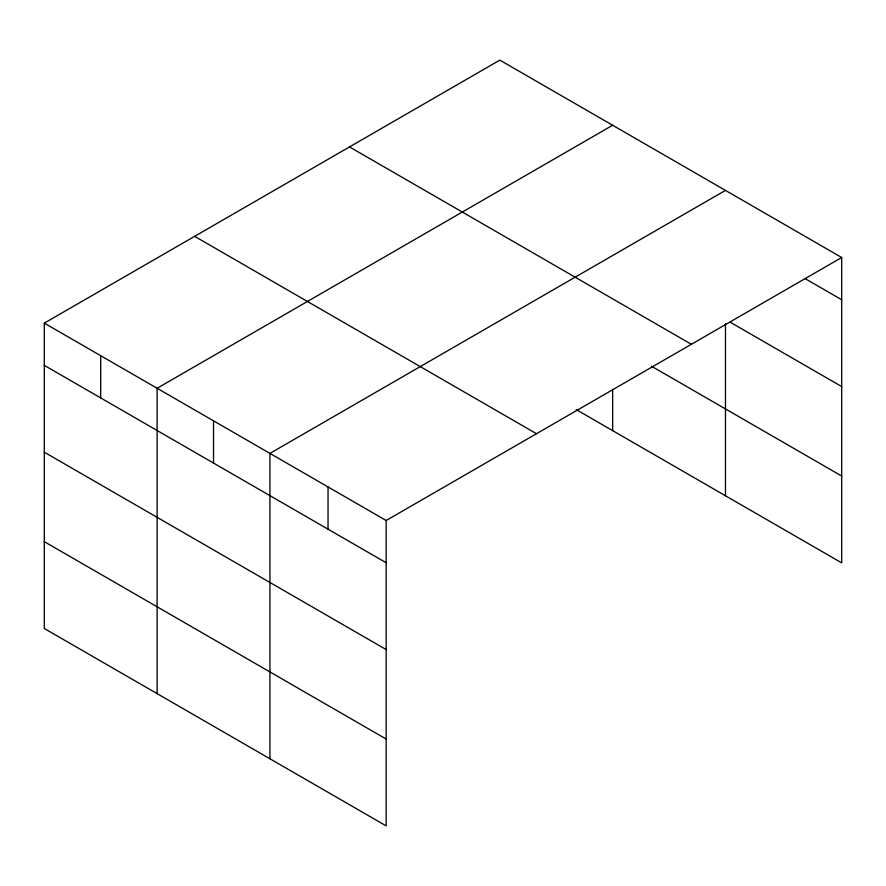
<?xml version="1.0" encoding="UTF-8"?>
<svg xmlns="http://www.w3.org/2000/svg" width="886" height="886" viewBox="0 0 886 886"><rect width="100%" height="100%" fill="white"/><g stroke="black" fill="none" stroke-linecap="round" stroke-linejoin="round"><path stroke-width="1.33" d="M44.3 323.135L386.163 520.503L386.163 825.874L44.3 628.495L44.3 323.135L499.837 60.126L841.7 257.505L841.7 562.865L576.221 409.598M612.658 125.258L157.11 388.267L157.11 693.627M725.468 190.39L269.931 453.399L269.931 758.759M386.163 520.503L841.7 257.505M804.931 278.514L841.7 299.734M730.208 322.205L841.7 386.573M349.516 146.921L691.368 344.289M651.432 366.184L841.7 476.037M194.632 236.34L536.484 433.708M44.3 365.364L386.163 562.743M44.3 452.203L386.163 649.571M44.3 541.667L386.163 739.035M725.468 323.589L725.468 495.761M612.658 389.275L612.658 430.629M328.041 486.946L328.041 529.186M213.526 420.828L213.526 463.068M100.705 355.696L100.705 397.936"/></g></svg>
